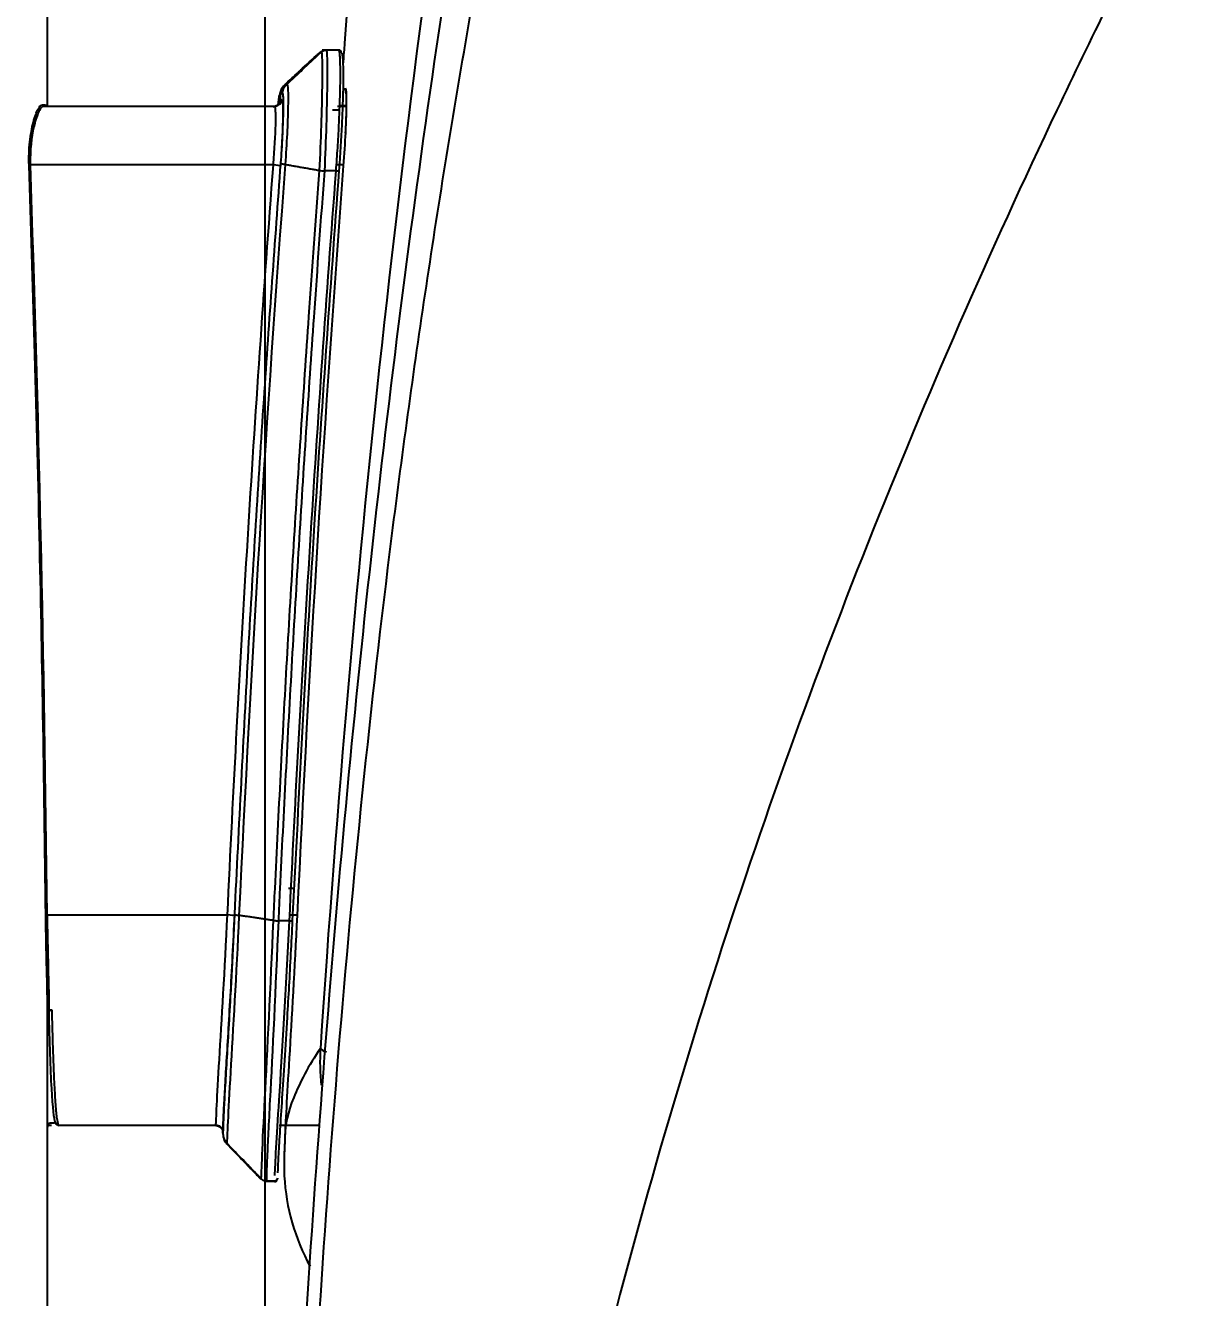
# Model space of a CAD drawing. Header units: millimetres. Extents: x 28 to 3046, y 8 to 3716.
# Drawn here: x 946.8 to 1030, y 1219.4 to 1310.2 of the extents above; entities that cross this region are included whole.
import ezdxf

# ---------------------------------------------------------------- set-up
doc = ezdxf.new("R2010")
doc.units = ezdxf.units.MM
doc.layers.get('Defpoints').update_dxf_attribs({"linetype": 'CONTINUOUS'})
doc.layers.add('1LINE', color=7, linetype='CONTINUOUS')
doc.styles.add('Annotative', font='malgun.ttf')
doc.dimstyles.new('WOO', dxfattribs={"dimtxt": 20, "dimasz": 2, "dimexe": 1.25, "dimexo": 0.3, "dimgap": 1, "dimtad": 1, "dimdec": 1, "dimzin": 1, "dimdsep": 46, "dimtxsty": 'Annotative', "dimcen": 0, "dimclrd": 1, "dimclre": 1, "dimclrt": 2, "dimadec": 0, "dimazin": 0, "dimtfac": 1, "dimtdec": 1, "dimtofl": 0, "dimtmove": 0, "dimatfit": 3, "dimfxl": 0, "dimarcsym": 0})

# ---------------------------------------------------------------- blocks, each defined once
blk = doc.blocks.new('*D8')
at = {"layer": '1LINE', "color": 1, "lineweight": -2}
for p, q in [((895.291, 1316.345), (895.291, 1490.403)), ((1363.902, 1161.266), (1363.902, 1490.403)), ((897.291, 1489.153), (1361.902, 1489.153))]:
    blk.add_line(p, q, dxfattribs=at)
at = {"layer": '1LINE', "color": 1}
for points in [[(897.291, 1489.486), (897.291, 1488.819), (895.291, 1489.153)], [(1361.902, 1489.486), (1361.902, 1488.819), (1363.902, 1489.153)]]:
    blk.add_solid(points, dxfattribs=at)
at = {"layer": 'Defpoints', "color": 0}
for p in [(1363.902, 1489.153), (895.291, 1316.045), (1363.902, 1160.966)]:
    blk.add_point(p, dxfattribs=at)
at = {"layer": '1LINE', "color": 2, "insert": (1150.647, 1500.486), "char_height": 20, "attachment_point": 5, "style": 'Annotative'}
blk.add_mtext('468', dxfattribs=at)
blk = doc.blocks.new('*D9')
at = {"layer": '1LINE', "color": 1, "lineweight": -2}
for p, q in [((963.906, 1135.584), (963.906, 1435.874)), ((1363.902, 1161.266), (1363.902, 1435.874)), ((965.906, 1434.624), (1361.902, 1434.624))]:
    blk.add_line(p, q, dxfattribs=at)
at = {"layer": '1LINE', "color": 1}
for points in [[(965.906, 1434.957), (965.906, 1434.29), (963.906, 1434.624)], [(1361.902, 1434.957), (1361.902, 1434.29), (1363.902, 1434.624)]]:
    blk.add_solid(points, dxfattribs=at)
at = {"layer": 'Defpoints', "color": 0}
for p in [(1363.902, 1434.624), (1363.902, 1160.966), (963.906, 1135.284)]:
    blk.add_point(p, dxfattribs=at)
at = {"layer": '1LINE', "color": 2, "insert": (1160.685, 1445.957), "char_height": 20, "attachment_point": 5, "style": 'Annotative'}
blk.add_mtext('400', dxfattribs=at)

msp = doc.modelspace()

# ---------------------------------------------------------------- linework, layer by layer
at = {"layer": '1LINE', "linetype": 'Continuous'}
for p, q in [((948.389, 1304.482), (948.389, 1316.045)), ((967.931, 1308.321), (967.931, 1308.321)), ((969.162, 1308.456), (967.971, 1308.456)), ((964.997, 1305.288), (964.987, 1305.289)), ((965.305, 1305.949), (965.304, 1305.95)), ((948.127, 1304.455), (964.619, 1304.455)), ((948.389, 1304.482), (948.393, 1304.455)), ((964.962, 1304.839), (964.955, 1304.84)), ((969.223, 1304.175), (968.707, 1304.175)), ((969.086, 1304.455), (969.691, 1304.455)), ((969.691, 1304.482), (969.283, 1304.482)), ((964.497, 1300.259), (947.155, 1300.259)), ((968.141, 1299.841), (968.141, 1299.83)), ((969.494, 1300.259), (968.975, 1300.259)), ((965.822, 1248.841), (965.791, 1248.841)), ((965.794, 1248.888), (965.822, 1248.888)), ((965.586, 1248.615), (965.992, 1248.615)), ((948.353, 1246.712), (961.223, 1246.712)), ((964.505, 1246.316), (964.506, 1246.325)), ((964.853, 1246.294), (964.852, 1246.287)), ((965.708, 1246.712), (966.194, 1246.712)), ((948.389, 1165.816), (948.389, 1239.746)), ((948.486, 1239.945), (948.683, 1239.945)), ((948.671, 1231.672), (948.406, 1231.672)), ((948.524, 1231.872), (948.87, 1231.872)), ((949.141, 1231.712), (960.401, 1231.712)), ((949.141, 1231.712), (949.221, 1231.672)), ((960.398, 1231.672), (949.221, 1231.672)), ((964.919, 1231.712), (967.837, 1231.712)), ((960.897, 1231.137), (960.896, 1231.099)), ((960.9, 1231.186), (960.898, 1231.154)), ((960.898, 1231.126), (960.899, 1231.14)), ((960.901, 1231.195), (960.9, 1231.186)), ((964.787, 1227.908), (964.787, 1227.898)), ((963.633, 1227.824), (963.633, 1227.824)), ((963.993, 1227.671), (963.993, 1227.671)), ((963.995, 1227.715), (963.995, 1227.715))]:
    msp.add_line(p, q, dxfattribs=at)
for centre, major_axis, ratio, start_param, end_param in [((969.158, 1308.255), (-0.075, 0.185), 0.998924, 4.25411, 5.89746), ((970.626, 1305.654), (-0.202, -0.979), 0.999066, 4.843168, 5.221756), ((948.127, 1304.555), (0.0104, 0.0995), 0.986231, 1.673657, 3.247324), ((964.619, 1304.955), (0.188, -0.463), 0.99892, 5.898109, 7.397989), ((947.155, 1300.248), (-0.0999, -0.0035), 0.104467, 4.708776, 5.963455), ((921.84, 1220.999), (0, -253.558), 0.105104, 1.672382, 1.888716), ((964.497, 1300.206), (-0.499, 0.038), 0.104236, 3.19776, 4.720252), ((968.976, 1299.861), (0.199, -0.015), 0.104227, 4.720359, 6.350239), ((948.353, 1246.702), (-0.1, -0.0011), 0.104523, 4.711269, 6.181038), ((961.223, 1246.66), (-0.499, 0.023), 0.104415, 3.179011, 4.717281), ((964.852, 1246.339), (-0.5, 0.021), 0.104796, 0.807132, 1.575126), ((964.853, 1246.347), (-0.499, 0.024), 0.104414, 0.807739, 1.575715), ((965.649, 1246.315), (0.2, -0.01), 0.10441, 4.717382, 6.331263), ((948.486, 1239.894), (-0.1, -0.001), 0.507339, 4.707249, 6.263218), ((948.496, 1239.748), (-0.0707, -0.0707), 0.999942, 3.989636, 5.497701), ((969.835, 1237.111), (-1.996, 0.132), 0.219135, 0.125652, 0.701925), ((961.898, 1231.105), (-1, 0.028), 0.997441, 6.276194, 7.079274), ((961.898, 1231.105), (-1, 0.007), 0.999847, 6.254573, 7.057683), ((961.898, 1231.105), (0.719, 0.695), 0.032047, 3.090453, 3.129367)]:
    msp.add_ellipse(centre, major_axis=major_axis, ratio=ratio, start_param=start_param, end_param=end_param, dxfattribs=at)
for points, knots in [([(1164.116, 852.573), (1160.309, 852.642), (1152.953, 852.775), (1142.354, 853.9), (1130.635, 855.851), (1117.044, 859.255), (1101.245, 864.91), (1083.354, 873.614), (1068.592, 883.658), (1056.989, 893.578), (1046.663, 903.367), (1030.968, 920.404), (1015.728, 941.398), (1003.233, 962.989), (994.675, 980.272), (987.52, 997.416), (982.406, 1011.977), (978.941, 1023.193), (976.477, 1031.99), (974.181, 1041.139), (970.17, 1059.472), (967.516, 1078.275), (966.038, 1096.847), (965.31, 1109.278), (964.846, 1124.895), (964.862, 1143.661), (965.295, 1163.056), (965.945, 1181.747), (967.007, 1206.649), (968.937, 1237.128), (972.069, 1267.888), (975.445, 1292.31), (978.444, 1310.699), (981.267, 1325.909), (983.56, 1337.36), (984.689, 1342.697), (985.191, 1345.074)], [0, 0, 0, 0, 0.018946, 0.036614, 0.053001, 0.078065, 0.106249, 0.136388, 0.176904, 0.194704, 0.212376, 0.247738, 0.30991, 0.340983, 0.371843, 0.405858, 0.433404, 0.448643, 0.464291, 0.478876, 0.49559, 0.55773, 0.57326, 0.588809, 0.62002, 0.651428, 0.682817, 0.717371, 0.745505, 0.808517, 0.872207, 0.904588, 0.937476, 0.970643, 0.986922, 1, 1, 1, 1]), ([(980.336, 1334.92), (976.312, 1311.747), (973.074, 1288.284), (968.207, 1240.749), (966.545, 1216.712), (964.936, 1180.4), (964.498, 1168.265), (963.909, 1143.941), (963.784, 1131.751), (964.312, 1107.315), (964.966, 1095.075), (967.478, 1070.547), (969.318, 1058.317), (976.906, 1022.003), (984.732, 998.285), (1000.468, 964.876), (1006.401, 954.068), (1019.796, 933.18), (1027.155, 923.269), (1039.176, 909.298), (1043.347, 904.785), (1052.046, 896.072), (1056.557, 891.857), (1070.86, 879.884), (1081.313, 873.016), (1103.666, 862.065), (1115.503, 857.909), (1139.455, 852.402), (1151.665, 851.009), (1164.116, 851.015)], [0, 0, 0, 0, 0.125, 0.125, 0.25, 0.25, 0.3125, 0.3125, 0.375, 0.375, 0.4375, 0.4375, 0.5, 0.5, 0.625, 0.625, 0.6875, 0.6875, 0.75, 0.75, 0.78125, 0.78125, 0.8125, 0.8125, 0.875, 0.875, 0.9375, 0.9375, 1, 1, 1, 1]), ([(1034.462, 1332.298), (1033.472, 1330.366), (1031.241, 1326.014), (1026.498, 1316.698), (1017.908, 1299.298), (1006.68, 1273.707), (995.18, 1241.63), (985.895, 1208.108), (978.998, 1172.967), (973.96, 1136.671), (972.693, 1105.546), (974.626, 1080.661), (976.987, 1062.07), (980.481, 1043.538), (985.137, 1025.141), (990.728, 1007.059), (999.685, 983.247), (1013.488, 954.861), (1031.163, 928.596), (1045.309, 911.922), (1054.03, 902.81), (1063.07, 893.971), (1075.171, 883.807), (1091.141, 873.597), (1105.431, 866.845), (1117.326, 862.468), (1127.48, 859.407), (1138.834, 856.858), (1151.414, 855.019), (1159.875, 854.655), (1164.116, 854.473)], [0, 0, 0, 0, 0.012507, 0.028169, 0.059983, 0.123214, 0.185248, 0.247141, 0.309619, 0.372607, 0.435239, 0.466362, 0.497482, 0.528744, 0.560227, 0.591849, 0.622902, 0.686811, 0.748464, 0.7798, 0.795457, 0.811186, 0.842678, 0.873857, 0.905195, 0.921072, 0.936872, 0.957903, 0.978899, 1, 1, 1, 1]), ([(971.172, 1329.188), (971.116, 1328.523), (971.061, 1327.859), (970.785, 1324.537), (970.57, 1321.879), (970.089, 1315.798), (969.828, 1312.375), (969.575, 1308.951)], [0, 0, 0, 0, 0.098525, 0.098525, 0.492626, 0.492626, 1, 1, 1, 1]), ([(969.575, 1308.951), (969.559, 1308.736), (969.543, 1308.52), (969.504, 1307.998), (969.482, 1307.693), (969.462, 1307.418)], [0, 0, 0, 0, 0.400069, 0.400069, 1, 1, 1, 1]), ([(965.277, 1305.935), (965.658, 1306.29), (966.042, 1306.647), (966.859, 1307.409), (967.293, 1307.813), (967.727, 1308.218)], [0, 0, 0, 0, 0.469745, 0.469745, 1, 1, 1, 1]), ([(965.304, 1305.95), (965.401, 1306.041), (965.499, 1306.131), (965.987, 1306.586), (966.378, 1306.949), (966.772, 1307.316), (966.777, 1307.32), (967.027, 1307.553), (967.273, 1307.782), (967.607, 1308.093), (967.695, 1308.174), (967.783, 1308.256)], [0, 0, 0, 0, 0.118146, 0.118146, 0.59073, 0.59073, 0.595935, 0.595935, 0.893902, 0.893902, 1, 1, 1, 1]), ([(967.779, 1308.249), (967.682, 1308.158), (967.584, 1308.067), (967.096, 1307.613), (966.705, 1307.25), (965.982, 1306.577), (965.648, 1306.267), (965.315, 1305.957)], [0, 0, 0, 0, 0.11886, 0.11886, 0.594302, 0.594302, 1, 1, 1, 1]), ([(967.931, 1308.321), (967.929, 1308.32), (967.927, 1308.319), (967.896, 1308.306), (967.869, 1308.295), (967.821, 1308.272), (967.799, 1308.26), (967.779, 1308.249)], [0, 0, 0, 0, 0.038649, 0.038649, 0.52364, 0.52364, 1, 1, 1, 1]), ([(967.797, 1299.866), (967.9, 1302.03), (967.974, 1304.247), (968.019, 1307.425), (967.99, 1308.358), (967.931, 1308.321)], [0, 0, 0, 0, 0.5, 0.5, 1, 1, 1, 1]), ([(967.876, 1308.326), (967.888, 1308.331), (967.899, 1308.336), (967.917, 1308.344), (967.924, 1308.346), (967.93, 1308.348)], [0, 0, 0, 0, 0.647123, 0.647123, 1, 1, 1, 1]), ([(967.931, 1308.321), (967.976, 1308.363), (968.03, 1308.397), (968.135, 1308.438), (968.186, 1308.45), (968.248, 1308.454), (968.26, 1308.455), (968.272, 1308.455)], [0, 0, 0, 0, 0.497743, 0.497743, 0.905281, 0.905281, 1, 1, 1, 1]), ([(968.272, 1308.455), (968.329, 1308.493), (968.356, 1307.545), (968.313, 1304.307), (968.244, 1302.016), (968.141, 1299.841)], [0, 0, 0, 0, 0.5, 0.5, 1, 1, 1, 1]), ([(968.972, 1299.841), (969.014, 1300.392), (969.053, 1300.939), (969.104, 1301.755), (969.12, 1302.026), (969.151, 1302.566), (969.165, 1302.835), (969.203, 1303.618), (969.224, 1304.118), (969.248, 1304.832), (969.255, 1305.065), (969.267, 1305.509), (969.276, 1305.933), (969.28, 1306.317), (969.282, 1306.682), (969.282, 1306.856), (969.279, 1307.336), (969.272, 1307.604), (969.256, 1307.93), (969.25, 1308.026), (969.236, 1308.19), (969.228, 1308.257), (969.201, 1308.415), (969.181, 1308.464), (969.157, 1308.455)], [0, 0, 0, 0, 0.124979, 0.124979, 0.187481, 0.187481, 0.249982, 0.249982, 0.374985, 0.374985, 0.437487, 0.437487, 0.499988, 0.56249, 0.56249, 0.624991, 0.624991, 0.749994, 0.749994, 0.812496, 0.812496, 0.874997, 0.874997, 1, 1, 1, 1]), ([(969.357, 1308.24), (969.368, 1308.236), (969.39, 1308.228), (969.427, 1308.065), (969.462, 1307.664), (969.481, 1306.875), (969.475, 1305.813), (969.441, 1304.511), (969.379, 1303.041), (969.305, 1301.724), (969.235, 1300.651), (969.195, 1300.115), (969.175, 1299.848)], [0, 0, 0, 0, 0.062689, 0.125852, 0.250902, 0.375567, 0.499972, 0.624379, 0.74906, 0.874136, 0.937307, 1, 1, 1, 1]), ([(965.315, 1305.957), (965.318, 1305.958), (965.321, 1305.96), (965.344, 1305.973), (965.366, 1305.984), (965.416, 1306.008), (965.443, 1306.019), (965.472, 1306.031)], [0, 0, 0, 0, 0.061375, 0.061375, 0.530682, 0.530682, 1, 1, 1, 1]), ([(965.472, 1306.031), (965.533, 1306.057), (965.56, 1305.422), (965.517, 1303.269), (965.446, 1301.762), (965.341, 1300.295)], [0, 0, 0, 0, 0.5, 0.5, 1, 1, 1, 1]), ([(964.961, 1305.274), (964.93, 1305.249), (964.906, 1305.223), (964.864, 1304.94), (964.849, 1304.809), (964.833, 1304.645)], [0, 0, 0, 0, 0.653245, 0.653245, 1, 1, 1, 1]), ([(964.955, 1304.84), (964.964, 1304.973), (964.974, 1305.106), (964.985, 1305.256), (964.986, 1305.272), (964.987, 1305.289)], [0, 0, 0, 0, 0.887971, 0.887971, 1, 1, 1, 1]), ([(965.276, 1305.934), (965.185, 1305.85), (965.109, 1305.746), (965.013, 1305.544), (964.983, 1305.446), (964.965, 1305.323), (964.962, 1305.298), (964.961, 1305.274)], [0, 0, 0, 0, 0.500561, 0.500561, 0.901754, 0.901754, 1, 1, 1, 1]), ([(964.987, 1305.289), (964.984, 1305.287), (964.98, 1305.285), (964.971, 1305.28), (964.966, 1305.277), (964.961, 1305.274)], [0, 0, 0, 0, 0.373174, 0.373174, 1, 1, 1, 1]), ([(964.999, 1305.296), (964.989, 1305.163), (964.98, 1305.03), (964.969, 1304.88), (964.968, 1304.864), (964.967, 1304.847)], [0, 0, 0, 0, 0.888216, 0.888216, 1, 1, 1, 1]), ([(965.315, 1305.957), (965.221, 1305.847), (965.055, 1305.654), (965.016, 1305.404), (964.999, 1305.296)], [0, 0, 0, 0, 0.569226, 1, 1, 1, 1]), ([(965.156, 1305.37), (965.127, 1305.359), (965.1, 1305.347), (965.05, 1305.324), (965.028, 1305.312), (965.004, 1305.299), (965.002, 1305.298), (964.999, 1305.296)], [0, 0, 0, 0, 0.467495, 0.467495, 0.934972, 0.934972, 1, 1, 1, 1]), ([(965.032, 1300.392), (965.055, 1300.71), (965.102, 1301.351), (965.173, 1302.6), (965.228, 1304.019), (965.224, 1304.938), (965.195, 1305.33), (965.169, 1305.357), (965.156, 1305.37)], [0, 0, 0, 0, 0.124958, 0.251495, 0.499914, 0.748369, 0.874785, 1, 1, 1, 1]), ([(965.277, 1305.935), (965.282, 1305.937), (965.287, 1305.94), (965.296, 1305.946), (965.3, 1305.948), (965.304, 1305.95)], [0, 0, 0, 0, 0.617873, 0.617873, 1, 1, 1, 1]), ([(969.63, 1305.726), (969.689, 1305.714), (969.714, 1305.089), (969.681, 1303.618), (969.663, 1303.107), (969.636, 1302.558)], [0, 0, 0, 0, 0.701627, 0.701627, 1, 1, 1, 1]), ([(969.673, 1305.401), (969.673, 1305.401), (969.674, 1305.394), (969.685, 1305.29), (969.699, 1304.883), (969.692, 1303.978), (969.659, 1303.08), (969.633, 1302.53)], [0, 0, 0, 0, 0.021696, 0.136233, 0.34436, 0.650325, 1, 1, 1, 1]), ([(947.06, 1300.248), (947.056, 1300.527), (947.048, 1301.084), (947.131, 1302.172), (947.355, 1303.388), (947.657, 1304.183), (947.883, 1304.52), (947.98, 1304.544), (948.029, 1304.555)], [0, 0, 0, 0, 0.125216, 0.250696, 0.499957, 0.749373, 0.874849, 1, 1, 1, 1]), ([(948.127, 1304.455), (948.083, 1304.446), (947.986, 1304.425), (947.761, 1304.107), (947.37, 1303.124), (947.127, 1301.476), (947.151, 1300.413), (947.155, 1300.259)], [0, 0, 0, 0, 0.115149, 0.252539, 0.503919, 0.92799, 1, 1, 1, 1]), ([(964.497, 1300.259), (964.509, 1300.412), (964.602, 1301.526), (964.712, 1303.806), (964.65, 1304.239), (964.619, 1304.455)], [0, 0, 0, 0, 0.074055, 0.53622, 1, 1, 1, 1]), ([(964.728, 1304.456), (964.762, 1304.478), (964.795, 1304.505), (964.861, 1304.577), (964.892, 1304.625), (964.937, 1304.728), (964.951, 1304.784), (964.955, 1304.84)], [0, 0, 0, 0, 0.269329, 0.269329, 0.634477, 0.634477, 1, 1, 1, 1]), ([(964.901, 1304.802), (964.908, 1304.808), (964.916, 1304.814), (964.934, 1304.826), (964.944, 1304.833), (964.954, 1304.84), (964.955, 1304.84), (964.955, 1304.84)], [0, 0, 0, 0, 0.466856, 0.466856, 0.985448, 0.985448, 1, 1, 1, 1]), ([(964.967, 1304.847), (964.976, 1304.852), (964.986, 1304.858), (965.032, 1304.882), (965.072, 1304.901), (965.118, 1304.919)], [0, 0, 0, 0, 0.233027, 0.233027, 1, 1, 1, 1]), ([(965.118, 1304.919), (965.13, 1304.906), (965.154, 1304.879), (965.18, 1304.499), (965.182, 1303.616), (965.128, 1302.266), (965.06, 1301.082), (965.016, 1300.474), (964.995, 1300.172)], [0, 0, 0, 0, 0.125043, 0.251545, 0.500022, 0.74846, 0.874911, 1, 1, 1, 1]), ([(948.253, 1246.702), (948.194, 1251.494), (948.082, 1260.522), (947.811, 1274.139), (947.487, 1287.196), (947.198, 1296.017), (947.06, 1300.248)], [0, 0, 0, 0, 0.268421, 0.505697, 0.762871, 1, 1, 1, 1]), ([(961.223, 1246.712), (961.642, 1255.645), (962.124, 1264.574), (963.215, 1282.423), (963.824, 1291.344), (964.497, 1300.259)], [0, 0, 0, 0, 0.50005, 0.50005, 1, 1, 1, 1]), ([(961.74, 1246.765), (962.056, 1253.064), (962.67, 1265.324), (963.777, 1283.2), (964.622, 1294.773), (965.032, 1300.392)], [0, 0, 0, 0, 0.352109, 0.685449, 1, 1, 1, 1]), ([(964.506, 1246.325), (964.541, 1247.083), (964.578, 1247.841), (964.878, 1254.046), (965.165, 1259.492), (965.631, 1267.66), (965.793, 1270.383), (966.295, 1278.548), (966.653, 1283.991), (967.279, 1292.91), (967.533, 1296.388), (967.797, 1299.866)], [0, 0, 0, 0, 0.042423, 0.042423, 0.347443, 0.347443, 0.499951, 0.499951, 0.804977, 0.804977, 1, 1, 1, 1]), ([(968.141, 1299.83), (967.877, 1296.352), (967.624, 1292.873), (966.998, 1283.953), (966.64, 1278.512), (966.138, 1270.347), (965.977, 1267.626), (965.511, 1259.459), (965.224, 1254.014), (964.924, 1247.809), (964.888, 1247.052), (964.853, 1246.294)], [0, 0, 0, 0, 0.195094, 0.195094, 0.500093, 0.500093, 0.652587, 0.652587, 0.95758, 0.95758, 1, 1, 1, 1]), ([(965.649, 1246.294), (966.076, 1255.225), (966.567, 1264.153), (967.676, 1282.002), (968.294, 1290.924), (968.976, 1299.841)], [0, 0, 0, 0, 0.49995, 0.49995, 1, 1, 1, 1]), ([(969.175, 1299.848), (968.55, 1291.285), (967.247, 1273.45), (966.327, 1255.591), (965.848, 1246.307)], [0, 0, 0, 0, 0.480106, 1, 1, 1, 1]), ([(967.797, 1299.866), (967.843, 1299.858), (967.897, 1299.851), (968.006, 1299.84), (968.06, 1299.836), (968.123, 1299.831), (968.132, 1299.831), (968.141, 1299.83)], [0, 0, 0, 0, 0.500565, 0.500565, 0.928275, 0.928275, 1, 1, 1, 1]), ([(948.386, 1239.894), (948.378, 1240.426), (948.362, 1241.482), (948.319, 1243.17), (948.278, 1244.909), (948.261, 1246.102), (948.253, 1246.702)], [0, 0, 0, 0, 0.251624, 0.50025, 0.748749, 1, 1, 1, 1]), ([(948.353, 1246.712), (948.36, 1246.224), (948.378, 1245.037), (948.421, 1243.211), (948.464, 1241.436), (948.48, 1240.389), (948.486, 1239.945)], [0, 0, 0, 0, 0.20575, 0.500004, 0.788118, 1, 1, 1, 1]), ([(960.401, 1231.712), (960.409, 1231.997), (960.479, 1233.671), (960.812, 1239.133), (961.034, 1242.797), (961.223, 1246.712)], [0, 0, 0, 0, 0.5, 0.5, 1, 1, 1, 1]), ([(960.901, 1231.231), (960.902, 1231.278), (960.907, 1231.423), (960.922, 1231.864), (960.958, 1232.704), (961.029, 1234.02), (961.144, 1235.946), (961.283, 1238.25), (961.436, 1240.881), (961.593, 1243.738), (961.691, 1245.757), (961.74, 1246.765)], [0, 0, 0, 0, 0.050974, 0.137048, 0.223863, 0.353021, 0.482478, 0.611572, 0.741013, 0.870727, 1, 1, 1, 1]), ([(961.723, 1246.639), (961.691, 1245.974), (961.627, 1244.648), (961.527, 1242.714), (961.409, 1240.55), (961.276, 1238.238), (961.141, 1235.957), (961.028, 1234.045), (960.95, 1232.588), (960.913, 1231.63), (960.905, 1231.37), (960.903, 1231.269)], [0, 0, 0, 0, 0.08568, 0.170877, 0.256773, 0.385047, 0.512943, 0.641218, 0.769136, 0.897668, 1, 1, 1, 1]), ([(962.045, 1246.679), (961.848, 1242.431), (961.613, 1238.458), (961.26, 1232.53), (961.186, 1230.717), (961.179, 1230.412)], [0, 0, 0, 0, 0.5, 0.5, 1, 1, 1, 1]), ([(963.636, 1227.869), (963.644, 1228.198), (963.717, 1230.248), (964.072, 1236.97), (964.308, 1241.491), (964.505, 1246.316)], [0, 0, 0, 0, 0.5, 0.5, 1, 1, 1, 1]), ([(964.852, 1246.287), (964.656, 1241.427), (964.425, 1236.883), (964.162, 1231.806), (964.093, 1230.428), (964.012, 1228.474), (964, 1227.876), (963.995, 1227.715)], [0, 0, 0, 0, 0.5, 0.5, 0.75, 0.75, 1, 1, 1, 1]), ([(964.601, 1228.109), (964.636, 1228.91), (964.732, 1230.775), (965.13, 1236.873), (965.418, 1241.426), (965.649, 1246.294)], [0, 0, 0, 0, 0.445126, 0.445126, 1, 1, 1, 1]), ([(965.848, 1246.307), (965.809, 1245.512), (965.732, 1243.928), (965.606, 1241.617), (965.456, 1239.032), (965.284, 1236.273), (965.107, 1233.554), (964.957, 1231.277), (964.85, 1229.546), (964.811, 1228.642), (964.8, 1228.344), (964.798, 1228.294)], [0, 0, 0, 0, 0.092427, 0.184342, 0.27704, 0.415419, 0.553386, 0.691436, 0.829752, 0.968458, 1, 1, 1, 1]), ([(966.192, 1246.661), (966.013, 1242.877), (965.803, 1239.317), (965.46, 1233.702), (965.35, 1231.728), (965.324, 1230.937)], [0, 0, 0, 0, 0.5, 0.5, 1, 1, 1, 1]), ([(948.389, 1239.746), (948.389, 1239.754), (948.388, 1239.77), (948.387, 1239.853), (948.386, 1239.894)], [0, 0, 0, 0, 0.499773, 1, 1, 1, 1]), ([(948.683, 1239.945), (948.638, 1239.91), (948.57, 1239.857), (948.498, 1239.836), (948.491, 1239.864), (948.487, 1239.878)], [0, 0, 0, 0, 0.498416, 0.76211, 1, 1, 1, 1]), ([(948.941, 1231.912), (948.849, 1232.105), (948.759, 1232.934), (948.602, 1235.694), (948.535, 1237.614), (948.487, 1239.878)], [0, 0, 0, 0, 0.5, 0.5, 1, 1, 1, 1]), ([(948.683, 1239.945), (948.697, 1239.351), (948.725, 1238.098), (948.782, 1236.348), (948.851, 1234.68), (948.935, 1233.243), (949.032, 1232.127), (949.104, 1231.854), (949.141, 1231.712)], [0, 0, 0, 0, 0.130095, 0.274828, 0.434192, 0.60818, 0.796786, 1, 1, 1, 1]), ([(967.852, 1237.188), (967.006, 1235.956), (966.369, 1234.723), (965.528, 1232.628), (965.349, 1231.729), (965.324, 1230.937)], [0, 0, 0, 0, 0.5, 0.5, 1, 1, 1, 1]), ([(948.389, 1231.511), (948.418, 1231.642), (948.446, 1231.746), (948.491, 1231.848), (948.507, 1231.872), (948.524, 1231.872)], [0, 0, 0, 0, 0.637556, 0.637556, 1, 1, 1, 1]), ([(960.398, 1231.672), (960.399, 1231.679), (960.4, 1231.686), (960.401, 1231.699), (960.401, 1231.706), (960.401, 1231.712)], [0, 0, 0, 0, 0.500285, 0.500285, 1, 1, 1, 1]), ([(960.398, 1231.672), (960.463, 1231.665), (960.596, 1231.65), (960.768, 1231.529), (960.883, 1231.353), (960.893, 1231.219), (960.898, 1231.154)], [0, 0, 0, 0, 0.239326, 0.499622, 0.760151, 1, 1, 1, 1]), ([(960.401, 1231.712), (960.457, 1231.712), (960.514, 1231.703), (960.619, 1231.666), (960.669, 1231.638), (960.757, 1231.568), (960.795, 1231.525), (960.854, 1231.43), (960.876, 1231.377), (960.897, 1231.287), (960.901, 1231.251), (960.901, 1231.208), (960.901, 1231.201), (960.901, 1231.195)], [0, 0, 0, 0, 0.210106, 0.210106, 0.420209, 0.420209, 0.630345, 0.630345, 0.840555, 0.840555, 0.975909, 0.975909, 1, 1, 1, 1]), ([(960.896, 1231.099), (960.911, 1230.938), (960.936, 1230.665), (961.106, 1230.455), (961.176, 1230.369)], [0, 0, 0, 0, 0.59196, 1, 1, 1, 1]), ([(961.179, 1230.41), (961.179, 1230.406), (961.178, 1230.402), (961.178, 1230.394), (961.178, 1230.39), (961.177, 1230.384), (961.177, 1230.383), (961.177, 1230.377), (961.177, 1230.373), (961.176, 1230.369)], [0, 0, 0, 0, 0.293371, 0.293371, 0.586741, 0.586741, 0.706373, 0.706373, 1, 1, 1, 1]), ([(963.633, 1227.824), (963.604, 1227.854), (963.571, 1227.888), (963.474, 1227.988), (963.404, 1228.061), (963.244, 1228.226), (963.128, 1228.347), (962.911, 1228.571), (962.779, 1228.709), (962.537, 1228.959), (962.466, 1229.033), (961.912, 1229.607), (961.527, 1230.006), (961.176, 1230.369)], [0, 0, 0, 0, 0.047029, 0.047029, 0.125086, 0.125086, 0.203142, 0.203142, 0.359256, 0.359256, 0.515369, 0.515369, 1, 1, 1, 1]), ([(961.179, 1230.412), (961.499, 1230.08), (961.819, 1229.749), (962.459, 1229.086), (962.78, 1228.755), (963.278, 1228.238), (963.457, 1228.054), (963.636, 1227.869)], [0, 0, 0, 0, 0.390991, 0.390991, 0.781981, 0.781981, 1, 1, 1, 1]), ([(963.636, 1227.867), (963.316, 1228.198), (962.996, 1228.529), (962.497, 1229.046), (962.318, 1229.231), (961.819, 1229.747), (961.499, 1230.079), (961.179, 1230.41)], [0, 0, 0, 0, 0.390651, 0.390651, 0.609031, 0.609031, 1, 1, 1, 1]), ([(965.293, 1230.166), (965.293, 1230.161), (965.292, 1230.15), (965.29, 1230.088), (965.287, 1230.006), (965.279, 1229.78), (965.273, 1229.632), (965.267, 1229.461)], [0, 0, 0, 0, 0.179833, 0.179833, 0.589894, 0.589894, 1, 1, 1, 1]), ([(965.312, 1230.533), (965.311, 1230.51), (965.31, 1230.487), (965.303, 1230.365), (965.298, 1230.265), (965.293, 1230.166)], [0, 0, 0, 0, 0.187149, 0.187149, 1, 1, 1, 1]), ([(965.267, 1229.461), (965.261, 1229.278), (965.257, 1229.068), (965.257, 1228.603), (965.264, 1228.339), (965.278, 1228.079)], [0, 0, 0, 0, 0.472195, 0.472195, 1, 1, 1, 1]), ([(963.633, 1227.824), (963.634, 1227.83), (963.634, 1227.835), (963.635, 1227.847), (963.635, 1227.853), (963.636, 1227.86), (963.636, 1227.862), (963.636, 1227.865), (963.636, 1227.866), (963.636, 1227.867)], [0, 0, 0, 0, 0.402899, 0.402899, 0.805799, 0.805799, 0.920625, 0.920625, 1, 1, 1, 1]), ([(963.636, 1227.869), (963.636, 1227.868), (963.637, 1227.867), (963.64, 1227.863), (963.642, 1227.861), (963.645, 1227.858)], [0, 0, 0, 0, 0.28361, 0.28361, 1, 1, 1, 1]), ([(963.645, 1227.858), (963.642, 1227.86), (963.64, 1227.863), (963.637, 1227.865), (963.637, 1227.866), (963.636, 1227.867)], [0, 0, 0, 0, 0.713661, 0.713661, 1, 1, 1, 1]), ([(964.585, 1227.671), (964.627, 1227.678), (964.731, 1227.696), (964.765, 1227.801), (964.785, 1227.864)], [0, 0, 0, 0, 0.397571, 1, 1, 1, 1]), ([(963.645, 1227.858), (963.657, 1227.846), (963.67, 1227.835), (963.727, 1227.789), (963.777, 1227.762), (963.883, 1227.724), (963.939, 1227.715), (963.995, 1227.715)], [0, 0, 0, 0, 0.131219, 0.131219, 0.565608, 0.565608, 1, 1, 1, 1]), ([(963.995, 1227.715), (963.995, 1227.713), (963.995, 1227.712), (963.995, 1227.705), (963.995, 1227.699), (963.994, 1227.689), (963.994, 1227.685), (963.993, 1227.678), (963.993, 1227.674), (963.993, 1227.671)], [0, 0, 0, 0, 0.086058, 0.086058, 0.499879, 0.499879, 0.77576, 0.77576, 1, 1, 1, 1]), ([(964.585, 1227.671), (964.586, 1227.678), (964.586, 1227.686), (964.587, 1227.7), (964.587, 1227.707), (964.587, 1227.715)], [0, 0, 0, 0, 0.500092, 0.500092, 1, 1, 1, 1])]:
    msp.add_open_spline(points, degree=3, knots=knots, dxfattribs=at)
for points, degree in [([(979.376, 1339.933), (973.852, 1306.271), (970.166, 1272.011), (967.852, 1237.188)], 3), ([(965.472, 1306.031), (967.931, 1308.321)], 1), ([(968.088, 1308.42), (967.9, 1308.332)], 1), ([(968.272, 1308.455), (968.272, 1308.455), (968.272, 1308.455), (968.272, 1308.455)], 3), ([(966.656, 1307.22), (965.952, 1306.564), (965.244, 1305.906)], 2), ([(964.987, 1305.289), (964.99, 1305.327), (964.995, 1305.364), (965.002, 1305.401)], 3), ([(965.276, 1305.934), (965.276, 1305.934), (965.276, 1305.934), (965.277, 1305.935)], 3), ([(948.029, 1304.555), (948.258, 1304.531), (948.379, 1304.507), (948.389, 1304.482)], 3), ([(964.967, 1304.847), (964.95, 1304.62), (964.694, 1304.382), (964.467, 1304.382)], 3), ([(964.807, 1304.492), (964.622, 1304.456)], 1), ([(964.862, 1304.678), (964.875, 1304.75), (964.888, 1304.792), (964.901, 1304.802)], 3), ([(969.636, 1302.558), (969.601, 1301.815), (969.551, 1301.002), (969.49, 1300.201)], 3), ([(965.341, 1300.295), (963.987, 1282.439), (962.888, 1264.565), (962.045, 1246.679)], 3), ([(965.341, 1300.295), (967.797, 1299.866)], 1), ([(969.49, 1300.201), (968.136, 1282.371), (967.036, 1264.522), (966.192, 1246.661)], 3), ([(967.797, 1299.866), (967.797, 1299.866)], 1), ([(968.141, 1299.83), (968.141, 1299.834), (968.141, 1299.837), (968.142, 1299.841)], 3), ([(968.976, 1299.841), (968.698, 1299.841), (968.42, 1299.841), (968.142, 1299.841)], 3), ([(964.505, 1246.316), (962.045, 1246.679)], 1), ([(965.649, 1246.294), (964.853, 1246.294)], 1), ([(948.486, 1239.945), (948.487, 1239.886), (948.488, 1239.847), (948.489, 1239.846)], 3), ([(967.852, 1237.188), (967.799, 1236.306), (967.817, 1235.423), (967.906, 1234.55)], 3), ([(949.141, 1231.712), (949.036, 1231.712), (948.941, 1231.807), (948.941, 1231.912)], 3), ([(949.221, 1231.672), (949.127, 1231.672), (949.021, 1231.778), (949.021, 1231.872)], 3), ([(960.899, 1231.14), (960.899, 1231.169), (960.9, 1231.198), (960.901, 1231.231)], 3), ([(960.903, 1231.269), (960.902, 1231.244), (960.901, 1231.22), (960.901, 1231.195)], 3), ([(965.324, 1230.937), (965.317, 1230.718), (965.314, 1230.589), (965.313, 1230.55)], 3), ([(965.312, 1230.533), (965.297, 1230.153), (965.282, 1229.815), (965.267, 1229.461)], 3), ([(965.313, 1230.55), (965.312, 1230.544), (965.312, 1230.539), (965.312, 1230.533)], 3), ([(964.787, 1227.908), (964.784, 1227.815), (964.68, 1227.715), (964.587, 1227.715)], 3), ([(965.278, 1228.079), (965.399, 1225.81), (966.04, 1223.599), (967.117, 1221.627)], 3), ([(964.585, 1227.671), (963.993, 1227.671)], 1), ([(964.587, 1227.715), (964.39, 1227.715), (964.193, 1227.715), (963.995, 1227.715)], 3)]:
    msp.add_open_spline(points, degree=degree, dxfattribs=at)
for points, weights in [([(965.156, 1305.37), (965.184, 1305.763), (965.472, 1306.031)], [1, 0.930520439323, 1]), ([(965.032, 1300.392), (965.052, 1300.346), (965.341, 1300.295)], [1, 0.928430807571, 1]), ([(961.74, 1246.765), (961.754, 1246.722), (962.045, 1246.679)], [1, 0.92693627293, 1])]:
    msp.add_rational_spline(points, weights, degree=2, dxfattribs=at)

# ---------------------------------------------------------------- dimensions: what is measured, and where the dimension line sits
at = {"layer": '1LINE'}
for base, p1, text, picture, middle in [((1363.902, 1489.153), (895.291, 1316.045), '468', '*D8', (1150.647, 1489.153)), ((1363.902, 1434.624), (963.906, 1135.284), '400', '*D9', (1160.685, 1434.624))]:
    dim = msp.add_linear_dim(base=base, p1=p1, p2=(1363.902, 1160.966), text=text, dimstyle='WOO', override={"dimdec": 0}, dxfattribs=at)
    dim.commit()
    dim.dimension.update_dxf_attribs({"geometry": picture, "text_midpoint": middle, "dimtype": 160})

doc.saveas('drawing.dxf')
